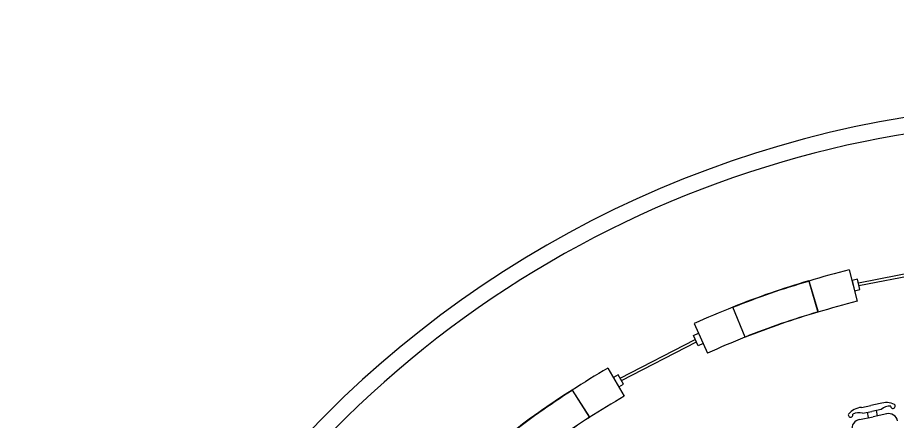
# Model space of a CAD drawing. Header units: feet. Extents: x 50754 to 76410, y 49660 to 67674.
# Drawn here: x 65816.5 to 66143.6, y 60168.5 to 60318.4 of the extents above; entities that cross this region are included whole.
import ezdxf

# ---------------------------------------------------------------- set-up
doc = ezdxf.new("R2010")
doc.units = ezdxf.units.FT
doc.linetypes.add('Amconstr', pattern=[9999, 9999, 0])
for name, color, linetype in [('COL', 6, 'Continuous'), ('E--CONCRETE-1', 6, 'Continuous'), ('F--BLOCKWALL-3', 253, 'Continuous'), ('FOOTPATH', 1, 'Continuous'), ('L--WINDOW-2', 2, 'Continuous'), ('NOITHAT', 21, 'Continuous'), ('WALL', 4, 'Continuous')]:
    doc.layers.add(name, color=color, linetype=linetype)

# ---------------------------------------------------------------- blocks, each defined once
blk = doc.blocks.new('A$C2b783d29')
at = {"layer": 'COL', "color": 253}
for points in [[(2336.19, 2174.91, 0.021817), (2314.54, 2193.67), (2321.88, 2203.17, -0.026861), (2344.44, 2183.63)], [(2394.27, 2101.66, 0.021817), (2378.78, 2125.76), (2388.5, 2132.81, -0.026861), (2404.64, 2107.7)]]:
    blk.add_lwpolyline(points, format="xyb", close=True, dxfattribs=at)
at = {"layer": 'E--CONCRETE-1', "color": 253}
for p, q in [((2344.51, 2183.63), (2336.27, 2174.91)), ((2378.86, 2125.76), (2388.57, 2132.81)), ((2404.71, 2107.7), (2394.35, 2101.66))]:
    blk.add_line(p, q, dxfattribs=at)
for centre, radius, start, end in [((2151.5, 1983.55), 278, 46.0294, 52.1839), ((2110.57, 1936.32), 328.43, 46.5912, 51.5906), ((2163.15, 1970.11), 278, 29.6658, 35.8203), ((2110.57, 1936.32), 328.43, 30.2276, 35.227)]:
    blk.add_arc(centre, radius, start, end, dxfattribs=at)
at = {"layer": 'F--BLOCKWALL-3', "color": 253}
for p, q in [((2355.56, 2172.63), (2346.9, 2164.27)), ((2379.24, 2145.36), (2369.74, 2137.97)), ((2412.26, 2094.04), (2401.62, 2088.42))]:
    blk.add_line(p, q, dxfattribs=at)
for centre, radius, start, end in [((2109.94, 1935.44), 341.45, 43.9996, 46.6245), ((2109.94, 1935.44), 329.41, 43.9996, 46.6503), ((2109.94, 1935.44), 341.45, 35.3117, 37.9376), ((2109.94, 1935.44), 329.41, 35.3117, 37.9376), ((2110.26, 1934.55), 341.53, 27.8395, 30.4644), ((2110.26, 1934.55), 329.49, 27.8395, 30.4902)]:
    blk.add_arc(centre, radius, start, end, dxfattribs=at)
at = {"layer": 'L--WINDOW-2', "color": 253}
for p, q in [((2352.68, 2169.83), (2349.79, 2167.07)), ((2354.1, 2168.34), (2352.68, 2169.83)), ((2349.79, 2167.07), (2351.2, 2165.58)), ((2351.2, 2165.58), (2354.1, 2168.34)), ((2352.26, 2166.63), (2372.84, 2142.95)), ((2353.04, 2167.3), (2373.61, 2143.62)), ((2371.6, 2142.02), (2374.85, 2144.55)), ((2376.11, 2142.93), (2372.87, 2140.4)), ((2374.85, 2144.55), (2376.11, 2142.93)), ((2372.87, 2140.4), (2371.6, 2142.02)), ((2408.71, 2092.15), (2405.16, 2090.31)), ((2405.16, 2090.31), (2406.11, 2088.48)), ((2406.11, 2088.48), (2409.66, 2090.33)), ((2409.66, 2090.33), (2408.71, 2092.15)), ((2407.42, 2089.19), (2420.6, 2060.71)), ((2408.35, 2089.62), (2421.53, 2061.14))]:
    blk.add_line(p, q, dxfattribs=at)
at = {"layer": 'NOITHAT', "color": 253}
for p, q in [((2359.15, 2077.26), (2361.36, 2072.58)), ((2363.7, 2077.59), (2365.21, 2074.4)), ((2360.62, 2074.14), (2362.45, 2075.01)), ((2361.67, 2076.65), (2363.19, 2073.45)), ((2366.72, 2071.21), (2365.21, 2074.4)), ((2363.58, 2067.9), (2361.36, 2072.58)), ((2362.1, 2071.02), (2363.93, 2071.89)), ((2364.71, 2070.24), (2363.19, 2073.45))]:
    blk.add_line(p, q, dxfattribs=at)
for centre, radius, start, end in [((2360.02, 2080.85), 0.843, 85.184, 302.896), ((2357.16, 2075.47), 6.87, 17.9524, 64.7471), ((2356.06, 2075.86), 3.39, 24.3759, 115.189), ((2357.19, 2077.07), 4.5, 354.6892, 43.1324), ((2360.94, 2067.49), 6.87, 345.9753, 32.77), ((2360.54, 2066.4), 3.39, 295.5334, 26.3465), ((2362.2, 2066.51), 4.5, 7.59, 56.0332), ((2366.91, 2066.3), 0.843, 107.8264, 325.5384)]:
    blk.add_arc(centre, radius, start, end, dxfattribs=at)

msp = doc.modelspace()

# ---------------------------------------------------------------- linework, layer by layer
at = {"layer": 'FOOTPATH', "color": 253, "elevation": 0.01704}
for points in [[(67885.6226, 59364.75647), (68003.66664, 59849.59315), (67632.14955, 59940.04706), (67676.36348, 60121.64487, 1), (67052.58563, 60273.51715), (67010.97387, 60102.60713), (66593.05246, 60204.35918), (66612.92486, 60285.98018), (66361.27617, 60347.24952), (66341.40376, 60265.62853), (66302.18081, 60275.17821, 1), (66116.37139, 59512.01198), (66140.52065, 59506.13232), (66106.65743, 59367.04754), (66268.44525, 59327.65677), (66233.97427, 59186.07571), (66134.86937, 59210.20495), (66054.43856, 58879.85525), (66106.90585, 58867.08095), (65979.90682, 58345.46383), (66026.54442, 58334.1089), (65943.91014, 57994.70901), (66405.24729, 57882.38645)], [(67879.7929, 59366.17584), (67996.41757, 59845.18282), (67624.90048, 59935.63673), (67670.53378, 60123.06423, 1), (67058.41533, 60272.09778), (67015.3842, 60095.35806), (66585.80339, 60199.94885), (66605.6758, 60281.56984), (66365.6865, 60340.00046), (66345.81409, 60258.37946), (66300.76144, 60269.34851, 1), (66117.79076, 59517.84168), (66147.76971, 59510.54265), (66113.9065, 59371.45787), (66275.69432, 59332.06711), (66238.3846, 59178.82665), (66139.27971, 59202.95589), (66061.68762, 58884.26559), (66114.15492, 58871.49128), (65987.15589, 58349.87416), (66033.79349, 58338.51923), (65951.15921, 57999.11935), (66406.66665, 57888.21615)]]:
    msp.add_lwpolyline(points, format="xyb", dxfattribs=at)

# ---------------------------------------------------------------- block references
at = {"layer": 'WALL', "color": 253, "linetype": 'Amconstr', "lineweight": 25, "rotation": 76.31633277806492}
msp.add_blockref('A$C2b783d29', (67589.70836, 57385.58811, 0.01704), dxfattribs=at)

doc.saveas('drawing.dxf')
